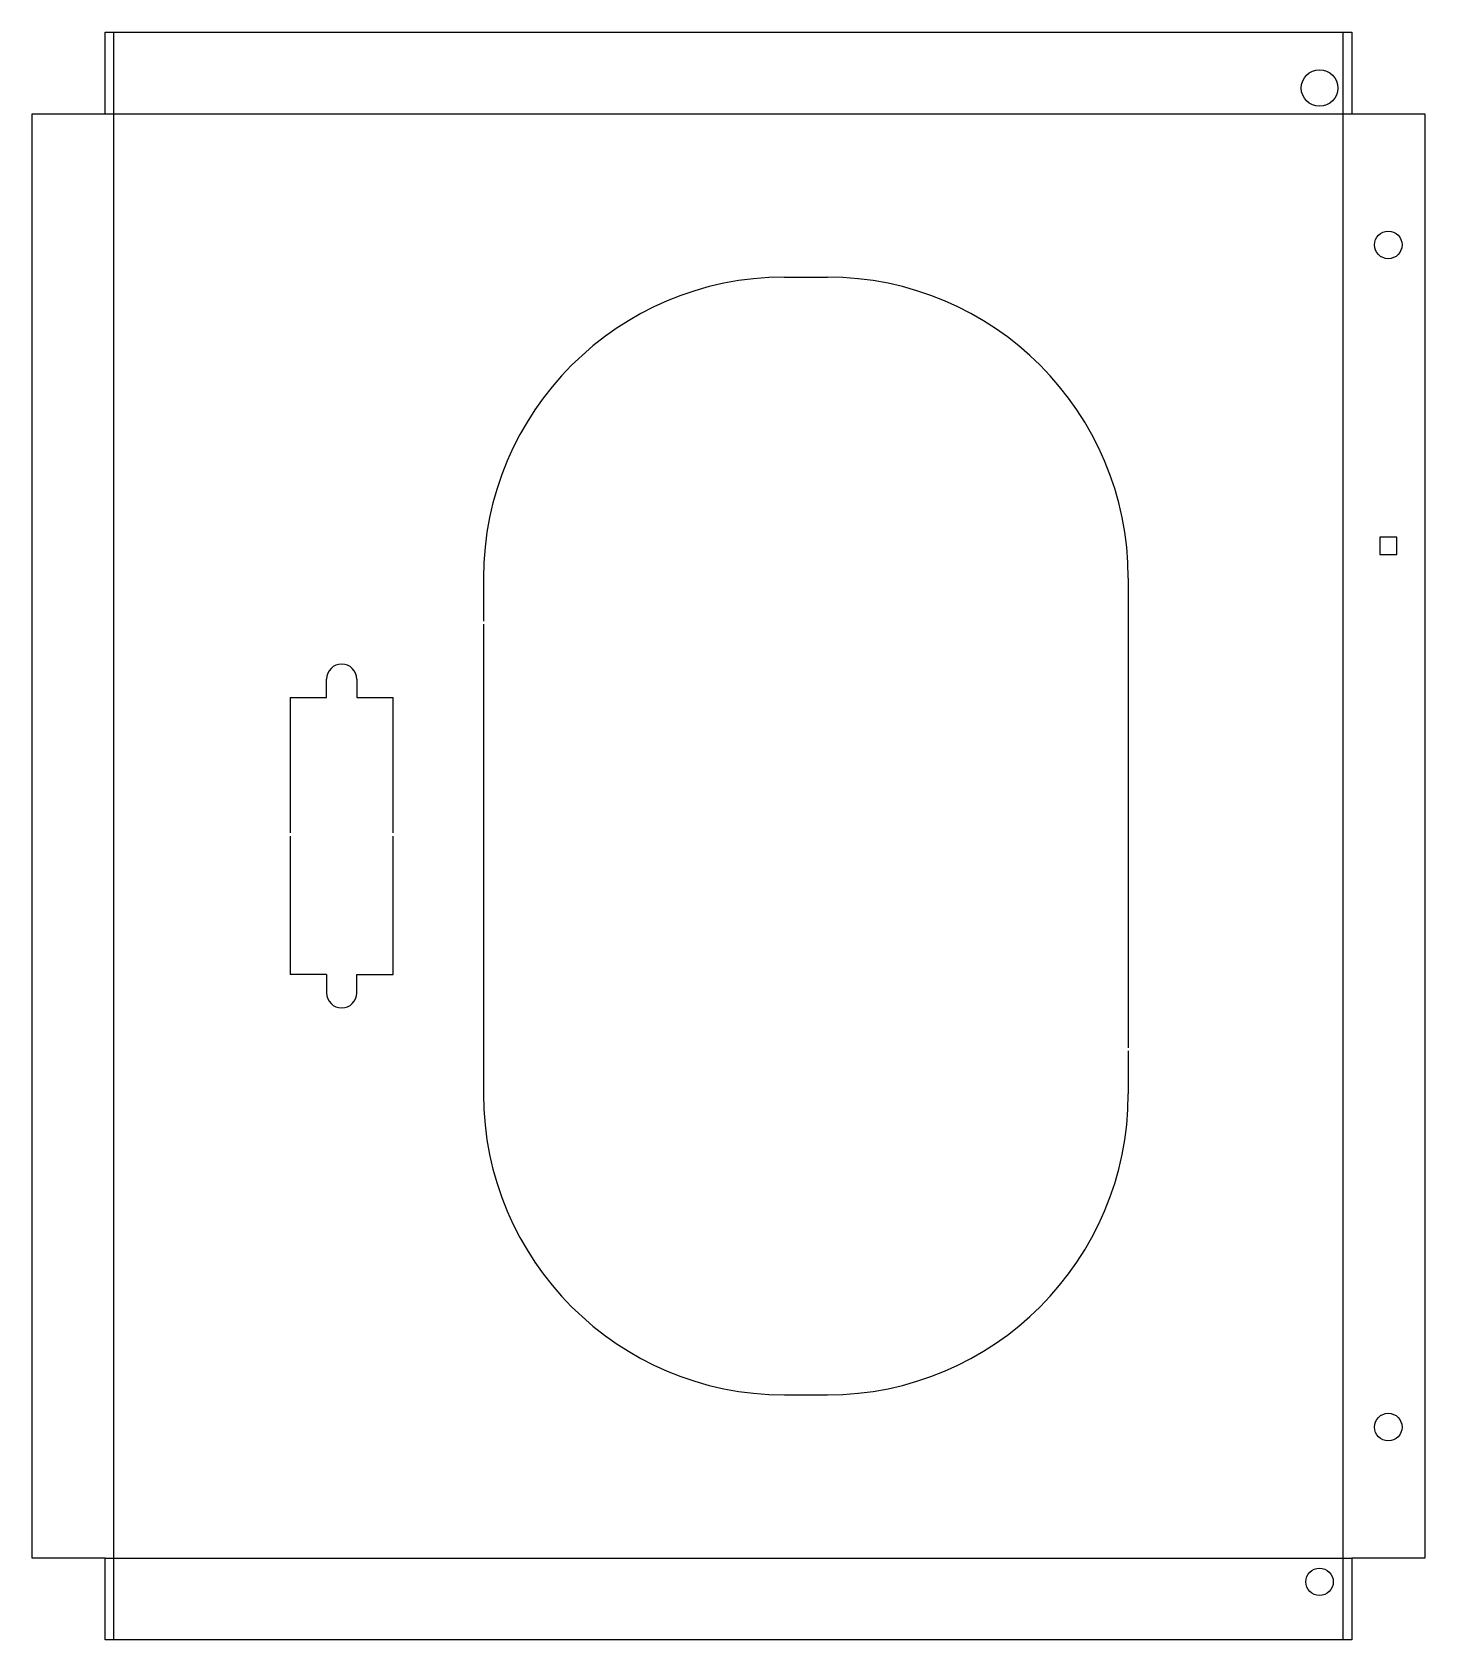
# Model space of a CAD drawing. Extents: x -1199 to -875, y 1070 to 1444.
import ezdxf

# ---------------------------------------------------------------- set-up
doc = ezdxf.new("R2010")
doc.units = 0
doc.header["$MEASUREMENT"] = 0
doc.layers.add('BEND', color=5, linetype='CONTINUOUS')
doc.layers.add('CUTTING', color=3, linetype='CONTINUOUS')

msp = doc.modelspace()

# ---------------------------------------------------------------- linework, layer by layer
at = {"layer": 'BEND'}
for p, q in [((-1180.09779, 1069.7406), (-1180.09779, 1443.7406)), ((-894.09779, 1069.7406), (-894.09779, 1443.7406)), ((-1182.09779, 1424.7406), (-892.09779, 1424.7406)), ((-1182.09779, 1088.7406), (-892.09779, 1088.7406))]:
    msp.add_line(p, q, dxfattribs=at)
at = {"layer": 'CUTTING'}
for p, q in [((-1182.09779, 1424.7406), (-1182.09779, 1443.7406)), ((-1182.09779, 1443.7406), (-892.09779, 1443.7406)), ((-892.09779, 1443.7406), (-892.09779, 1424.7406)), ((-1199.09779, 1424.7406), (-1182.09779, 1424.7406)), ((-1199.09779, 1088.7406), (-1199.09779, 1424.7406)), ((-892.09779, 1424.7406), (-875.09779, 1424.7406)), ((-875.09779, 1424.7406), (-875.09779, 1088.7406)), ((-1024.09779, 1386.7406), (-1014.09779, 1386.7406)), ((-881.59779, 1326.2406), (-885.59779, 1326.2406)), ((-885.59779, 1326.2406), (-885.59779, 1322.2406)), ((-881.59779, 1322.2406), (-881.59779, 1326.2406)), ((-885.59779, 1322.2406), (-881.59779, 1322.2406)), ((-1094.09779, 1316.7406), (-1094.09779, 1306.7406)), ((-944.09779, 1316.7406), (-944.09779, 1207.4906)), ((-1094.09779, 1305.9906), (-1094.09779, 1196.7406)), ((-1130.59779, 1288.9406), (-1130.59779, 1293.2406)), ((-1123.59779, 1293.2406), (-1123.59779, 1288.9406)), ((-1139.09779, 1288.9406), (-1130.59779, 1288.9406)), ((-1139.09779, 1288.9406), (-1139.09779, 1257.4906)), ((-1123.59779, 1288.9406), (-1115.09779, 1288.9406)), ((-1115.09779, 1257.4906), (-1115.09779, 1288.9406)), ((-1139.09779, 1256.7406), (-1139.09779, 1224.5406)), ((-1115.09779, 1224.5406), (-1115.09779, 1256.7406)), ((-1130.59779, 1224.5406), (-1139.09779, 1224.5406)), ((-1130.59779, 1224.5406), (-1130.59779, 1220.2406)), ((-1123.59779, 1224.5406), (-1115.09779, 1224.5406)), ((-1123.59779, 1220.2406), (-1123.59779, 1224.5406)), ((-944.09779, 1206.7406), (-944.09779, 1196.7406)), ((-1024.09779, 1126.7406), (-1014.09779, 1126.7406)), ((-1182.09779, 1088.7406), (-1199.09779, 1088.7406)), ((-1182.09779, 1069.7406), (-1182.09779, 1088.7406)), ((-875.09779, 1088.7406), (-892.09779, 1088.7406)), ((-892.09779, 1088.7406), (-892.09779, 1069.7406)), ((-892.09779, 1069.7406), (-1182.09779, 1069.7406))]:
    msp.add_line(p, q, dxfattribs=at)
for centre, radius in [((-899.59779, 1430.7406), 4.25), ((-883.59779, 1394.2406), 3.2), ((-883.59779, 1119.2406), 3.2), ((-899.59779, 1083.2406), 3.2)]:
    msp.add_circle(centre, radius, dxfattribs=at)
for centre, radius, start, end in [((-1024.09779, 1316.7406), 70, 90, 180), ((-1014.09779, 1316.7406), 70, 0, 90), ((-1127.09779, 1293.2406), 3.5, 0, 180), ((-1127.09779, 1220.2406), 3.5, 180, 0), ((-1024.09779, 1196.7406), 70, 180, 270), ((-1014.09779, 1196.7406), 70, 270, 0)]:
    msp.add_arc(centre, radius, start, end, dxfattribs=at)

doc.saveas('drawing.dxf')
